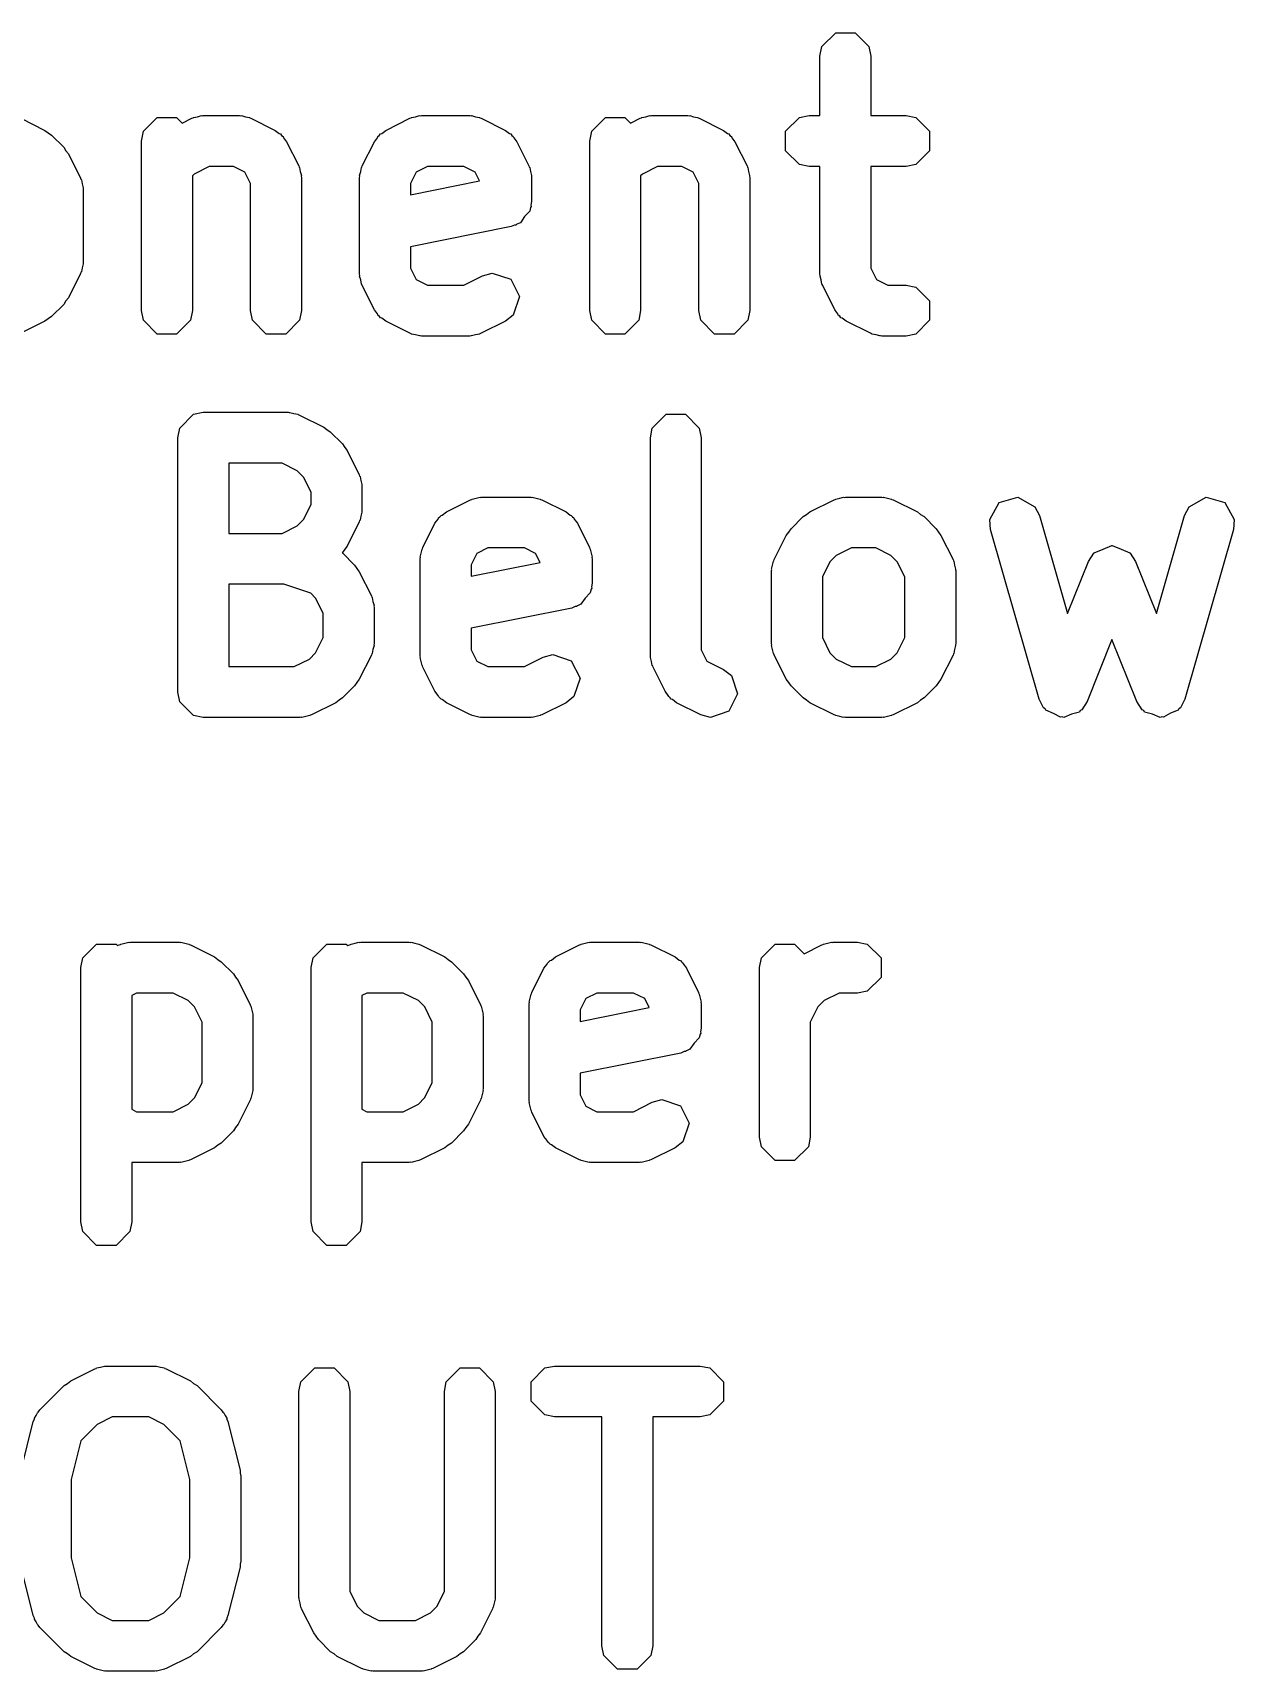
# Model space of a CAD drawing. Header units: inches. Extents: x -2.1 to 1.71, y 0.53 to 2.74.
# Drawn here: x 0.0658 to 0.103, y 1.0003 to 1.0511 of the extents above; entities that cross this region are included whole.
import ezdxf

# ---------------------------------------------------------------- set-up
doc = ezdxf.new("R2010")
doc.units = ezdxf.units.IN
doc.header["$MEASUREMENT"] = 0
doc.layers.add('BLACK', color=250, linetype='CONTINUOUS')

msp = doc.modelspace()

# ---------------------------------------------------------------- linework, layer by layer
at = {"layer": 'BLACK', "linetype": 'CONTINUOUS'}
for p, q in [((0.090154, 1.050337), (0.090214, 1.050638)), ((0.090214, 1.050638), (0.09064, 1.051064)), ((0.09064, 1.051064), (0.091242, 1.051064)), ((0.091242, 1.051064), (0.091669, 1.050638)), ((0.091669, 1.050638), (0.091729, 1.050337)), ((0.090154, 1.0485), (0.090154, 1.050337)), ((0.091729, 1.050337), (0.091729, 1.0485)), ((0.065421, 1.048416), (0.066171, 1.048042)), ((0.066171, 1.048042), (0.066271, 1.047964)), ((0.069216, 1.048014), (0.069642, 1.04844)), ((0.069642, 1.04844), (0.070245, 1.04844)), ((0.070245, 1.04844), (0.070418, 1.048267)), ((0.070418, 1.048267), (0.070716, 1.048416)), ((0.070716, 1.048416), (0.070754, 1.048427)), ((0.070754, 1.048427), (0.070767, 1.04844)), ((0.070767, 1.04844), (0.070891, 1.048464)), ((0.070891, 1.048464), (0.071013, 1.048498)), ((0.071013, 1.048498), (0.07103, 1.048492)), ((0.07103, 1.048492), (0.071069, 1.0485)), ((0.071069, 1.0485), (0.072193, 1.0485)), ((0.072193, 1.0485), (0.072232, 1.048492)), ((0.072232, 1.048492), (0.072249, 1.048498)), ((0.072249, 1.048498), (0.072371, 1.048464)), ((0.072371, 1.048464), (0.072495, 1.04844)), ((0.072495, 1.04844), (0.072508, 1.048427)), ((0.072508, 1.048427), (0.072546, 1.048416)), ((0.072546, 1.048416), (0.073295, 1.048042)), ((0.073295, 1.048042), (0.073419, 1.047945)), ((0.076592, 1.047945), (0.076716, 1.048041)), ((0.076716, 1.048041), (0.077466, 1.048416)), ((0.077466, 1.048416), (0.077504, 1.048427)), ((0.077504, 1.048427), (0.077516, 1.04844)), ((0.077516, 1.04844), (0.07764, 1.048464)), ((0.07764, 1.048464), (0.077762, 1.048498)), ((0.077762, 1.048498), (0.077779, 1.048492)), ((0.077779, 1.048492), (0.077818, 1.0485)), ((0.077818, 1.0485), (0.079318, 1.0485)), ((0.079318, 1.0485), (0.079356, 1.048492)), ((0.079356, 1.048492), (0.079373, 1.048498)), ((0.079373, 1.048498), (0.079495, 1.048464)), ((0.079495, 1.048464), (0.079619, 1.04844)), ((0.079619, 1.04844), (0.079632, 1.048427)), ((0.079632, 1.048427), (0.07967, 1.048416)), ((0.07967, 1.048416), (0.08042, 1.048042)), ((0.08042, 1.048042), (0.080543, 1.047945)), ((0.08309, 1.048014), (0.083516, 1.04844)), ((0.083516, 1.04844), (0.084118, 1.04844)), ((0.084118, 1.04844), (0.084291, 1.048267)), ((0.084291, 1.048267), (0.08459, 1.048416)), ((0.08459, 1.048416), (0.084628, 1.048427)), ((0.084628, 1.048427), (0.084641, 1.04844)), ((0.084641, 1.04844), (0.084764, 1.048464)), ((0.084764, 1.048464), (0.084886, 1.048498)), ((0.084886, 1.048498), (0.084903, 1.048492)), ((0.084903, 1.048492), (0.084942, 1.0485)), ((0.084942, 1.0485), (0.086067, 1.0485)), ((0.086067, 1.0485), (0.086105, 1.048492)), ((0.086105, 1.048492), (0.086123, 1.048498)), ((0.086123, 1.048498), (0.086244, 1.048464)), ((0.086244, 1.048464), (0.086368, 1.04844)), ((0.086368, 1.04844), (0.086381, 1.048427)), ((0.086381, 1.048427), (0.086419, 1.048416)), ((0.086419, 1.048416), (0.087169, 1.048042)), ((0.087169, 1.048042), (0.087293, 1.047945)), ((0.089089, 1.048014), (0.089515, 1.04844)), ((0.089515, 1.04844), (0.089816, 1.0485)), ((0.089816, 1.0485), (0.090154, 1.0485)), ((0.091729, 1.0485), (0.092816, 1.0485)), ((0.092816, 1.0485), (0.093117, 1.04844)), ((0.093117, 1.04844), (0.093543, 1.048014)), ((0.066271, 1.047964), (0.066376, 1.047894)), ((0.066376, 1.047894), (0.066751, 1.047519)), ((0.069156, 1.047712), (0.069216, 1.048014)), ((0.069156, 1.042463), (0.069156, 1.047712)), ((0.073419, 1.047945), (0.073459, 1.047932)), ((0.073459, 1.047932), (0.073494, 1.047888)), ((0.073494, 1.047888), (0.073538, 1.047853)), ((0.073538, 1.047853), (0.073551, 1.047813)), ((0.073551, 1.047813), (0.073648, 1.047689)), ((0.073648, 1.047689), (0.074023, 1.04694)), ((0.075989, 1.04694), (0.076364, 1.047689)), ((0.076364, 1.047689), (0.07646, 1.047813)), ((0.07646, 1.047813), (0.076473, 1.047853)), ((0.076473, 1.047853), (0.076517, 1.047888)), ((0.076517, 1.047888), (0.076552, 1.047932)), ((0.076552, 1.047932), (0.076592, 1.047945)), ((0.080543, 1.047945), (0.080583, 1.047932)), ((0.080583, 1.047932), (0.080618, 1.047888)), ((0.080618, 1.047888), (0.080662, 1.047853)), ((0.080662, 1.047853), (0.080676, 1.047813)), ((0.080676, 1.047813), (0.080772, 1.047689)), ((0.080772, 1.047689), (0.081147, 1.04694)), ((0.08303, 1.047712), (0.08309, 1.048014)), ((0.08303, 1.042463), (0.08303, 1.047712)), ((0.087293, 1.047945), (0.087333, 1.047932)), ((0.087333, 1.047932), (0.087367, 1.047888)), ((0.087367, 1.047888), (0.087411, 1.047853)), ((0.087411, 1.047853), (0.087425, 1.047813)), ((0.087425, 1.047813), (0.087521, 1.047689)), ((0.087521, 1.047689), (0.087896, 1.04694)), ((0.089089, 1.047411), (0.089089, 1.048014)), ((0.093543, 1.048014), (0.093543, 1.047411)), ((0.066751, 1.047519), (0.066821, 1.047414)), ((0.066821, 1.047414), (0.066898, 1.047314)), ((0.066898, 1.047314), (0.067273, 1.046565)), ((0.089515, 1.046985), (0.089089, 1.047411)), ((0.093543, 1.047411), (0.093117, 1.046985)), ((0.067273, 1.046565), (0.067284, 1.046527)), ((0.067284, 1.046527), (0.067297, 1.046514)), ((0.067297, 1.046514), (0.067321, 1.04639)), ((0.070785, 1.04669), (0.070731, 1.046636)), ((0.070731, 1.046636), (0.070731, 1.042463)), ((0.071254, 1.046925), (0.070785, 1.04669)), ((0.072008, 1.046925), (0.071254, 1.046925)), ((0.072356, 1.04675), (0.072008, 1.046925)), ((0.072531, 1.046401), (0.072356, 1.04675)), ((0.074023, 1.04694), (0.074033, 1.046902)), ((0.074033, 1.046902), (0.074046, 1.046889)), ((0.074046, 1.046889), (0.07407, 1.046765)), ((0.07407, 1.046765), (0.074104, 1.046643)), ((0.074104, 1.046643), (0.074098, 1.046626)), ((0.074098, 1.046626), (0.074106, 1.046587)), ((0.074106, 1.046587), (0.074106, 1.042463)), ((0.075905, 1.046587), (0.075913, 1.046626)), ((0.075905, 1.043588), (0.075905, 1.046587)), ((0.075907, 1.046643), (0.075941, 1.046765)), ((0.075913, 1.046626), (0.075907, 1.046643)), ((0.075941, 1.046765), (0.075965, 1.046889)), ((0.075965, 1.046889), (0.075978, 1.046902)), ((0.075978, 1.046902), (0.075989, 1.04694)), ((0.077655, 1.04675), (0.07748, 1.046401)), ((0.078004, 1.046925), (0.077655, 1.04675)), ((0.079132, 1.046925), (0.078004, 1.046925)), ((0.079481, 1.04675), (0.079132, 1.046925)), ((0.079618, 1.046476), (0.079481, 1.04675)), ((0.081147, 1.04694), (0.081157, 1.046902)), ((0.081157, 1.046902), (0.08117, 1.046889)), ((0.08117, 1.046889), (0.081194, 1.046765)), ((0.081194, 1.046765), (0.081228, 1.046643)), ((0.081228, 1.046643), (0.081222, 1.046626)), ((0.081222, 1.046626), (0.08123, 1.046587)), ((0.08123, 1.046587), (0.08123, 1.045837)), ((0.084658, 1.04669), (0.084604, 1.046636)), ((0.084604, 1.046636), (0.084604, 1.042463)), ((0.085128, 1.046925), (0.084658, 1.04669)), ((0.085881, 1.046925), (0.085128, 1.046925)), ((0.08623, 1.04675), (0.085881, 1.046925)), ((0.086404, 1.046401), (0.08623, 1.04675)), ((0.087896, 1.04694), (0.087906, 1.046902)), ((0.087906, 1.046902), (0.087919, 1.046889)), ((0.087919, 1.046889), (0.087944, 1.046765)), ((0.087944, 1.046765), (0.087977, 1.046643)), ((0.087977, 1.046643), (0.087971, 1.046626)), ((0.087971, 1.046626), (0.087979, 1.046587)), ((0.087979, 1.046587), (0.087979, 1.042463)), ((0.089816, 1.046925), (0.089515, 1.046985)), ((0.090154, 1.046925), (0.089816, 1.046925)), ((0.090154, 1.043588), (0.090154, 1.046925)), ((0.092816, 1.046925), (0.091729, 1.046925)), ((0.091729, 1.046925), (0.091729, 1.043774)), ((0.093117, 1.046985), (0.092816, 1.046925)), ((0.067321, 1.04639), (0.067355, 1.046268)), ((0.067355, 1.046268), (0.067349, 1.046251)), ((0.067349, 1.046251), (0.067357, 1.046212)), ((0.067357, 1.046212), (0.067357, 1.043963)), ((0.072531, 1.042463), (0.072531, 1.046401)), ((0.07748, 1.046048), (0.079618, 1.046476)), ((0.07748, 1.046401), (0.07748, 1.046048)), ((0.086404, 1.042463), (0.086404, 1.046401)), ((0.08117, 1.045536), (0.081008, 1.045374)), ((0.081193, 1.045652), (0.08117, 1.045536)), ((0.081215, 1.045685), (0.081193, 1.045652)), ((0.08123, 1.045837), (0.081207, 1.045723)), ((0.081207, 1.045723), (0.081215, 1.045685)), ((0.080597, 1.045065), (0.07748, 1.044442)), ((0.080704, 1.04511), (0.080597, 1.045065)), ((0.080744, 1.04511), (0.080704, 1.04511)), ((0.080772, 1.045138), (0.080744, 1.04511)), ((0.080881, 1.045183), (0.080772, 1.045138)), ((0.081008, 1.045374), (0.080881, 1.045183)), ((0.07748, 1.044442), (0.07748, 1.043774)), ((0.067273, 1.043611), (0.066899, 1.042861)), ((0.067284, 1.043649), (0.067273, 1.043611)), ((0.067297, 1.043661), (0.067284, 1.043649)), ((0.067321, 1.043785), (0.067297, 1.043661)), ((0.067355, 1.043907), (0.067321, 1.043785)), ((0.067357, 1.043963), (0.067349, 1.043924)), ((0.067349, 1.043924), (0.067355, 1.043907)), ((0.075913, 1.043549), (0.075905, 1.043588)), ((0.075907, 1.043532), (0.075913, 1.043549)), ((0.075941, 1.04341), (0.075907, 1.043532)), ((0.07748, 1.043774), (0.077655, 1.043425)), ((0.079132, 1.04325), (0.079715, 1.043542)), ((0.079715, 1.043542), (0.080012, 1.043623)), ((0.080012, 1.043623), (0.080583, 1.043433)), ((0.090161, 1.043549), (0.090154, 1.043588)), ((0.090156, 1.043532), (0.090161, 1.043549)), ((0.090189, 1.04341), (0.090156, 1.043532)), ((0.091729, 1.043774), (0.091903, 1.043425)), ((0.075965, 1.043286), (0.075941, 1.04341)), ((0.075978, 1.043274), (0.075965, 1.043286)), ((0.075989, 1.043236), (0.075978, 1.043274)), ((0.076364, 1.042486), (0.075989, 1.043236)), ((0.077655, 1.043425), (0.078004, 1.04325)), ((0.078004, 1.04325), (0.079132, 1.04325)), ((0.080583, 1.043433), (0.080853, 1.042894)), ((0.090214, 1.043286), (0.090189, 1.04341)), ((0.090226, 1.043274), (0.090214, 1.043286)), ((0.090237, 1.043236), (0.090226, 1.043274)), ((0.090612, 1.042486), (0.090237, 1.043236)), ((0.091903, 1.043425), (0.092252, 1.04325)), ((0.092252, 1.04325), (0.092816, 1.04325)), ((0.092816, 1.04325), (0.093117, 1.04319)), ((0.093117, 1.04319), (0.093543, 1.042764)), ((0.066751, 1.042656), (0.066376, 1.042281)), ((0.066821, 1.042761), (0.066751, 1.042656)), ((0.066899, 1.042861), (0.066821, 1.042761)), ((0.069216, 1.042162), (0.069156, 1.042463)), ((0.070731, 1.042463), (0.070671, 1.042162)), ((0.072591, 1.042162), (0.072531, 1.042463)), ((0.074106, 1.042463), (0.074046, 1.042162)), ((0.07646, 1.042362), (0.076364, 1.042486)), ((0.080853, 1.042894), (0.080662, 1.042322)), ((0.08309, 1.042162), (0.08303, 1.042463)), ((0.084604, 1.042463), (0.084544, 1.042162)), ((0.086464, 1.042162), (0.086404, 1.042463)), ((0.087979, 1.042463), (0.087919, 1.042162)), ((0.090708, 1.042362), (0.090612, 1.042486)), ((0.093543, 1.042764), (0.093543, 1.042162)), ((0.066171, 1.042134), (0.065421, 1.041759)), ((0.066271, 1.042211), (0.066171, 1.042134)), ((0.066376, 1.042281), (0.066271, 1.042211)), ((0.069642, 1.041735), (0.069216, 1.042162)), ((0.070671, 1.042162), (0.070245, 1.041735)), ((0.073017, 1.041735), (0.072591, 1.042162)), ((0.074046, 1.042162), (0.07362, 1.041735)), ((0.076473, 1.042322), (0.07646, 1.042362)), ((0.076517, 1.042287), (0.076473, 1.042322)), ((0.076552, 1.042243), (0.076517, 1.042287)), ((0.076592, 1.04223), (0.076552, 1.042243)), ((0.076716, 1.042134), (0.076592, 1.04223)), ((0.077466, 1.041759), (0.076716, 1.042134)), ((0.08042, 1.042134), (0.07967, 1.041759)), ((0.080662, 1.042322), (0.08042, 1.042134)), ((0.083516, 1.041735), (0.08309, 1.042162)), ((0.084544, 1.042162), (0.084118, 1.041735)), ((0.08689, 1.041735), (0.086464, 1.042162)), ((0.087919, 1.042162), (0.087493, 1.041735)), ((0.090721, 1.042322), (0.090708, 1.042362)), ((0.090766, 1.042287), (0.090721, 1.042322)), ((0.0908, 1.042243), (0.090766, 1.042287)), ((0.09084, 1.04223), (0.0908, 1.042243)), ((0.090964, 1.042134), (0.09084, 1.04223)), ((0.091714, 1.041759), (0.090964, 1.042134)), ((0.093543, 1.042162), (0.093117, 1.041735)), ((0.070245, 1.041735), (0.069642, 1.041735)), ((0.07362, 1.041735), (0.073017, 1.041735)), ((0.077504, 1.041748), (0.077466, 1.041759)), ((0.077516, 1.041735), (0.077504, 1.041748)), ((0.07764, 1.041711), (0.077516, 1.041735)), ((0.077762, 1.041677), (0.07764, 1.041711)), ((0.077779, 1.041683), (0.077762, 1.041677)), ((0.077818, 1.041675), (0.077779, 1.041683)), ((0.079318, 1.041675), (0.077818, 1.041675)), ((0.079356, 1.041683), (0.079318, 1.041675)), ((0.079373, 1.041677), (0.079356, 1.041683)), ((0.079495, 1.041711), (0.079373, 1.041677)), ((0.079619, 1.041735), (0.079495, 1.041711)), ((0.079632, 1.041748), (0.079619, 1.041735)), ((0.07967, 1.041759), (0.079632, 1.041748)), ((0.084118, 1.041735), (0.083516, 1.041735)), ((0.087493, 1.041735), (0.08689, 1.041735)), ((0.091752, 1.041748), (0.091714, 1.041759)), ((0.091765, 1.041735), (0.091752, 1.041748)), ((0.091888, 1.041711), (0.091765, 1.041735)), ((0.09201, 1.041677), (0.091888, 1.041711)), ((0.092027, 1.041683), (0.09201, 1.041677)), ((0.092066, 1.041675), (0.092027, 1.041683)), ((0.092816, 1.041675), (0.092066, 1.041675)), ((0.093117, 1.041735), (0.092816, 1.041675)), ((0.070341, 1.038827), (0.070767, 1.039253)), ((0.070767, 1.039253), (0.071069, 1.039313)), ((0.071069, 1.039313), (0.073693, 1.039313)), ((0.073693, 1.039313), (0.073732, 1.039306)), ((0.073732, 1.039306), (0.073749, 1.039311)), ((0.073749, 1.039311), (0.073871, 1.039278)), ((0.073871, 1.039278), (0.073995, 1.039253)), ((0.073995, 1.039253), (0.074007, 1.039241)), ((0.074007, 1.039241), (0.074045, 1.03923)), ((0.074045, 1.03923), (0.074795, 1.038855)), ((0.084964, 1.038827), (0.085391, 1.039253)), ((0.085391, 1.039253), (0.085993, 1.039253)), ((0.085993, 1.039253), (0.086419, 1.038827)), ((0.070281, 1.038526), (0.070341, 1.038827)), ((0.070281, 1.030652), (0.070281, 1.038526)), ((0.074795, 1.038855), (0.074895, 1.038778)), ((0.074895, 1.038778), (0.075, 1.038708)), ((0.075, 1.038708), (0.075375, 1.038333)), ((0.084904, 1.038526), (0.084964, 1.038827)), ((0.084904, 1.031777), (0.084904, 1.038526)), ((0.086419, 1.038827), (0.086479, 1.038526)), ((0.086479, 1.038526), (0.086479, 1.031963)), ((0.075375, 1.038333), (0.075445, 1.038228)), ((0.075445, 1.038228), (0.075522, 1.038128)), ((0.075522, 1.038128), (0.075897, 1.037378)), ((0.073507, 1.037738), (0.071856, 1.037738)), ((0.071856, 1.037738), (0.071856, 1.035564)), ((0.073977, 1.037504), (0.073507, 1.037738)), ((0.074171, 1.03731), (0.073977, 1.037504)), ((0.075897, 1.037378), (0.075908, 1.03734)), ((0.074406, 1.03684), (0.074171, 1.03731)), ((0.075908, 1.03734), (0.075921, 1.037327)), ((0.075921, 1.037327), (0.075945, 1.037204)), ((0.075945, 1.037204), (0.075979, 1.037082)), ((0.075979, 1.037082), (0.075973, 1.037065)), ((0.075973, 1.037065), (0.075981, 1.037026)), ((0.075981, 1.037026), (0.075981, 1.036276)), ((0.074171, 1.035993), (0.074406, 1.036462)), ((0.074406, 1.036462), (0.074406, 1.03684)), ((0.078591, 1.03623), (0.07934, 1.036605)), ((0.07934, 1.036605), (0.079378, 1.036616)), ((0.079378, 1.036616), (0.079391, 1.036629)), ((0.079391, 1.036629), (0.079515, 1.036653)), ((0.079515, 1.036653), (0.079637, 1.036687)), ((0.079637, 1.036687), (0.079654, 1.036681)), ((0.079654, 1.036681), (0.079693, 1.036689)), ((0.079693, 1.036689), (0.081192, 1.036689)), ((0.081192, 1.036689), (0.081231, 1.036681)), ((0.081231, 1.036681), (0.081248, 1.036687)), ((0.081248, 1.036687), (0.08137, 1.036653)), ((0.08137, 1.036653), (0.081494, 1.036629)), ((0.081494, 1.036629), (0.081506, 1.036616)), ((0.081506, 1.036616), (0.081544, 1.036605)), ((0.081544, 1.036605), (0.082294, 1.036231)), ((0.089839, 1.036231), (0.090589, 1.036605)), ((0.090589, 1.036605), (0.090627, 1.036616)), ((0.090627, 1.036616), (0.09064, 1.036629)), ((0.09064, 1.036629), (0.090764, 1.036653)), ((0.090764, 1.036653), (0.090885, 1.036687)), ((0.090885, 1.036687), (0.090902, 1.036681)), ((0.090902, 1.036681), (0.090941, 1.036689)), ((0.090941, 1.036689), (0.092066, 1.036689)), ((0.092066, 1.036689), (0.092105, 1.036681)), ((0.092105, 1.036681), (0.092122, 1.036687)), ((0.092122, 1.036687), (0.092244, 1.036653)), ((0.092244, 1.036653), (0.092367, 1.036629)), ((0.092367, 1.036629), (0.09238, 1.036616)), ((0.09238, 1.036616), (0.092418, 1.036605)), ((0.092418, 1.036605), (0.093168, 1.036231)), ((0.095408, 1.035991), (0.095701, 1.036518)), ((0.095701, 1.036518), (0.09628, 1.036683)), ((0.09628, 1.036683), (0.096807, 1.036391)), ((0.096807, 1.036391), (0.096948, 1.036117)), ((0.101433, 1.036117), (0.101573, 1.036391)), ((0.101573, 1.036391), (0.1021, 1.036683)), ((0.1021, 1.036683), (0.102679, 1.036518)), ((0.102679, 1.036518), (0.102972, 1.035991)), ((0.073977, 1.035798), (0.074171, 1.035993)), ((0.075897, 1.035924), (0.075522, 1.035174)), ((0.075908, 1.035962), (0.075897, 1.035924)), ((0.075921, 1.035975), (0.075908, 1.035962)), ((0.075945, 1.036099), (0.075921, 1.035975)), ((0.075979, 1.03622), (0.075945, 1.036099)), ((0.075981, 1.036276), (0.075973, 1.036238)), ((0.075973, 1.036238), (0.075979, 1.03622)), ((0.077863, 1.035129), (0.078238, 1.035878)), ((0.078238, 1.035878), (0.078334, 1.036002)), ((0.078334, 1.036002), (0.078348, 1.036042)), ((0.078348, 1.036042), (0.078392, 1.036077)), ((0.078392, 1.036077), (0.078427, 1.036121)), ((0.078427, 1.036121), (0.078467, 1.036134)), ((0.078467, 1.036134), (0.078591, 1.03623)), ((0.082294, 1.036231), (0.082418, 1.036134)), ((0.082418, 1.036134), (0.082458, 1.036121)), ((0.082458, 1.036121), (0.082493, 1.036077)), ((0.082493, 1.036077), (0.082537, 1.036042)), ((0.082537, 1.036042), (0.08255, 1.036002)), ((0.08255, 1.036002), (0.082647, 1.035878)), ((0.082647, 1.035878), (0.083021, 1.035129)), ((0.08926, 1.035708), (0.089634, 1.036083)), ((0.089634, 1.036083), (0.089739, 1.036153)), ((0.089739, 1.036153), (0.089839, 1.036231)), ((0.093168, 1.036231), (0.093268, 1.036153)), ((0.093268, 1.036153), (0.093373, 1.036083)), ((0.093373, 1.036083), (0.093748, 1.035708)), ((0.095433, 1.035685), (0.095408, 1.035991)), ((0.096948, 1.036117), (0.097815, 1.033083)), ((0.100566, 1.033083), (0.101433, 1.036117)), ((0.102972, 1.035991), (0.102947, 1.035685)), ((0.071856, 1.035564), (0.073507, 1.035564)), ((0.073507, 1.035564), (0.073977, 1.035798)), ((0.088737, 1.034754), (0.089112, 1.035503)), ((0.089112, 1.035503), (0.089189, 1.035603)), ((0.089189, 1.035603), (0.08926, 1.035708)), ((0.093748, 1.035708), (0.093818, 1.035603)), ((0.093818, 1.035603), (0.093895, 1.035503)), ((0.093895, 1.035503), (0.09427, 1.034754)), ((0.096933, 1.030436), (0.095433, 1.035685)), ((0.102947, 1.035685), (0.101447, 1.030436)), ((0.075375, 1.034969), (0.075368, 1.034963)), ((0.075368, 1.034963), (0.075375, 1.034958)), ((0.075445, 1.035074), (0.075375, 1.034969)), ((0.075375, 1.034958), (0.07575, 1.034583)), ((0.075522, 1.035174), (0.075445, 1.035074)), ((0.077782, 1.034832), (0.077816, 1.034954)), ((0.077816, 1.034954), (0.07784, 1.035078)), ((0.07784, 1.035078), (0.077853, 1.035091)), ((0.077853, 1.035091), (0.077863, 1.035129)), ((0.07953, 1.034939), (0.079355, 1.03459)), ((0.079878, 1.035114), (0.07953, 1.034939)), ((0.081006, 1.035114), (0.079878, 1.035114)), ((0.081355, 1.034939), (0.081006, 1.035114)), ((0.081493, 1.034665), (0.081355, 1.034939)), ((0.083021, 1.035129), (0.083032, 1.035091)), ((0.083032, 1.035091), (0.083045, 1.035078)), ((0.083045, 1.035078), (0.083069, 1.034954)), ((0.083069, 1.034954), (0.083103, 1.034832)), ((0.090658, 1.034879), (0.090463, 1.034685)), ((0.091127, 1.035114), (0.090658, 1.034879)), ((0.09188, 1.035114), (0.091127, 1.035114)), ((0.09235, 1.034879), (0.09188, 1.035114)), ((0.092544, 1.034685), (0.09235, 1.034879)), ((0.098459, 1.034694), (0.098627, 1.034951)), ((0.098627, 1.034951), (0.098636, 1.034955)), ((0.098636, 1.034955), (0.09864, 1.034965)), ((0.09864, 1.034965), (0.098912, 1.035074)), ((0.098912, 1.035074), (0.099181, 1.035189)), ((0.099181, 1.035189), (0.09919, 1.035185)), ((0.09919, 1.035185), (0.0992, 1.035189)), ((0.0992, 1.035189), (0.099469, 1.035073)), ((0.099469, 1.035073), (0.09974, 1.034965)), ((0.09974, 1.034965), (0.099744, 1.034955)), ((0.099744, 1.034955), (0.099754, 1.034951)), ((0.099754, 1.034951), (0.099921, 1.034694)), ((0.07575, 1.034583), (0.07582, 1.034478)), ((0.07582, 1.034478), (0.075897, 1.034379)), ((0.075897, 1.034379), (0.076272, 1.033629)), ((0.07778, 1.034776), (0.077788, 1.034815)), ((0.07778, 1.031777), (0.07778, 1.034776)), ((0.077788, 1.034815), (0.077782, 1.034832)), ((0.079355, 1.034237), (0.081493, 1.034665)), ((0.079355, 1.03459), (0.079355, 1.034237)), ((0.083103, 1.034832), (0.083097, 1.034815)), ((0.083097, 1.034815), (0.083105, 1.034776)), ((0.083105, 1.034776), (0.083105, 1.034026)), ((0.088654, 1.034401), (0.088662, 1.03444)), ((0.088654, 1.032152), (0.088654, 1.034401)), ((0.088656, 1.034457), (0.088689, 1.034579)), ((0.088662, 1.03444), (0.088656, 1.034457)), ((0.088689, 1.034579), (0.088714, 1.034703)), ((0.088714, 1.034703), (0.088727, 1.034716)), ((0.088727, 1.034716), (0.088737, 1.034754)), ((0.090463, 1.034685), (0.090229, 1.034216)), ((0.092778, 1.034215), (0.092544, 1.034685)), ((0.09427, 1.034754), (0.094281, 1.034716)), ((0.094281, 1.034716), (0.094293, 1.034703)), ((0.094293, 1.034703), (0.094318, 1.034579)), ((0.094318, 1.034579), (0.094351, 1.034457)), ((0.094351, 1.034457), (0.094346, 1.03444)), ((0.094346, 1.03444), (0.094353, 1.034401)), ((0.094353, 1.034401), (0.094353, 1.032152)), ((0.097815, 1.033083), (0.098459, 1.034694)), ((0.099921, 1.034694), (0.100566, 1.033083)), ((0.073565, 1.033989), (0.071856, 1.033989)), ((0.071856, 1.033989), (0.071856, 1.031439)), ((0.074393, 1.033713), (0.073565, 1.033989)), ((0.083068, 1.033841), (0.083045, 1.033725)), ((0.08309, 1.033874), (0.083068, 1.033841)), ((0.083105, 1.034026), (0.083082, 1.033912)), ((0.083082, 1.033912), (0.08309, 1.033874)), ((0.090229, 1.034216), (0.090229, 1.032338)), ((0.092778, 1.032338), (0.092778, 1.034215)), ((0.074546, 1.03356), (0.074393, 1.033713)), ((0.074781, 1.033091), (0.074546, 1.03356)), ((0.076272, 1.033629), (0.076283, 1.033591)), ((0.076283, 1.033591), (0.076296, 1.033578)), ((0.076296, 1.033578), (0.07632, 1.033454)), ((0.07632, 1.033454), (0.076354, 1.033332)), ((0.076354, 1.033332), (0.076348, 1.033315)), ((0.082647, 1.033327), (0.082619, 1.033299)), ((0.082755, 1.033372), (0.082647, 1.033327)), ((0.082883, 1.033563), (0.082755, 1.033372)), ((0.083045, 1.033725), (0.082883, 1.033563)), ((0.074781, 1.032338), (0.074781, 1.033091)), ((0.076348, 1.033315), (0.076355, 1.033276)), ((0.076355, 1.033276), (0.076355, 1.032152)), ((0.082472, 1.033254), (0.079355, 1.032631)), ((0.082579, 1.033299), (0.082472, 1.033254)), ((0.082619, 1.033299), (0.082579, 1.033299)), ((0.074546, 1.031868), (0.074781, 1.032338)), ((0.079355, 1.032631), (0.079355, 1.031963)), ((0.090229, 1.032338), (0.090463, 1.031868)), ((0.092544, 1.031868), (0.092778, 1.032338)), ((0.074352, 1.031674), (0.074546, 1.031868)), ((0.076272, 1.031799), (0.075897, 1.03105)), ((0.076283, 1.031838), (0.076272, 1.031799)), ((0.076296, 1.03185), (0.076283, 1.031838)), ((0.07632, 1.031974), (0.076296, 1.03185)), ((0.076354, 1.032096), (0.07632, 1.031974)), ((0.076355, 1.032152), (0.076348, 1.032113)), ((0.076348, 1.032113), (0.076354, 1.032096)), ((0.079355, 1.031963), (0.07953, 1.031614)), ((0.08159, 1.031731), (0.081886, 1.031812)), ((0.081886, 1.031812), (0.082458, 1.031622)), ((0.086479, 1.031963), (0.086654, 1.031614)), ((0.088662, 1.032113), (0.088654, 1.032152)), ((0.088656, 1.032096), (0.088662, 1.032113)), ((0.088689, 1.031974), (0.088656, 1.032096)), ((0.088714, 1.03185), (0.088689, 1.031974)), ((0.088727, 1.031838), (0.088714, 1.03185)), ((0.088737, 1.0318), (0.088727, 1.031838)), ((0.089112, 1.03105), (0.088737, 1.0318)), ((0.090463, 1.031868), (0.090658, 1.031674)), ((0.09235, 1.031674), (0.092544, 1.031868)), ((0.09427, 1.031799), (0.093895, 1.03105)), ((0.094281, 1.031838), (0.09427, 1.031799)), ((0.094293, 1.03185), (0.094281, 1.031838)), ((0.094318, 1.031974), (0.094293, 1.03185)), ((0.094351, 1.032096), (0.094318, 1.031974)), ((0.094353, 1.032152), (0.094346, 1.032113)), ((0.094346, 1.032113), (0.094351, 1.032096)), ((0.09919, 1.032281), (0.098421, 1.030359)), ((0.099959, 1.030359), (0.09919, 1.032281)), ((0.071856, 1.031439), (0.073882, 1.031439)), ((0.073882, 1.031439), (0.074352, 1.031674)), ((0.077788, 1.031738), (0.07778, 1.031777)), ((0.077782, 1.031721), (0.077788, 1.031738)), ((0.077816, 1.031599), (0.077782, 1.031721)), ((0.07784, 1.031475), (0.077816, 1.031599)), ((0.077853, 1.031463), (0.07784, 1.031475)), ((0.077863, 1.031425), (0.077853, 1.031463)), ((0.078238, 1.030675), (0.077863, 1.031425)), ((0.07953, 1.031614), (0.079878, 1.031439)), ((0.079878, 1.031439), (0.081006, 1.031439)), ((0.081006, 1.031439), (0.08159, 1.031731)), ((0.082458, 1.031622), (0.082728, 1.031083)), ((0.084912, 1.031738), (0.084904, 1.031777)), ((0.084906, 1.031721), (0.084912, 1.031738)), ((0.08494, 1.031599), (0.084906, 1.031721)), ((0.084964, 1.031475), (0.08494, 1.031599)), ((0.084977, 1.031463), (0.084964, 1.031475)), ((0.084988, 1.031425), (0.084977, 1.031463)), ((0.085362, 1.030675), (0.084988, 1.031425)), ((0.086654, 1.031614), (0.087169, 1.031356)), ((0.087169, 1.031356), (0.087412, 1.031168)), ((0.090658, 1.031674), (0.091127, 1.031439)), ((0.091127, 1.031439), (0.09188, 1.031439)), ((0.09188, 1.031439), (0.09235, 1.031674)), ((0.07575, 1.030845), (0.075375, 1.03047)), ((0.07582, 1.03095), (0.07575, 1.030845)), ((0.075897, 1.03105), (0.07582, 1.03095)), ((0.082728, 1.031083), (0.082537, 1.030511)), ((0.087412, 1.031168), (0.087602, 1.030596)), ((0.089189, 1.03095), (0.089112, 1.03105)), ((0.08926, 1.030845), (0.089189, 1.03095)), ((0.089634, 1.03047), (0.08926, 1.030845)), ((0.093748, 1.030845), (0.093373, 1.03047)), ((0.093818, 1.03095), (0.093748, 1.030845)), ((0.093895, 1.03105), (0.093818, 1.03095)), ((0.070341, 1.030351), (0.070281, 1.030652)), ((0.070767, 1.029924), (0.070341, 1.030351)), ((0.07517, 1.030322), (0.07442, 1.029948)), ((0.07527, 1.0304), (0.07517, 1.030322)), ((0.075375, 1.03047), (0.07527, 1.0304)), ((0.078334, 1.030551), (0.078238, 1.030675)), ((0.078348, 1.030511), (0.078334, 1.030551)), ((0.078392, 1.030476), (0.078348, 1.030511)), ((0.078427, 1.030432), (0.078392, 1.030476)), ((0.078467, 1.030419), (0.078427, 1.030432)), ((0.078591, 1.030322), (0.078467, 1.030419)), ((0.07934, 1.029948), (0.078591, 1.030322)), ((0.082294, 1.030322), (0.081544, 1.029948)), ((0.082537, 1.030511), (0.082294, 1.030322)), ((0.085459, 1.030551), (0.085362, 1.030675)), ((0.085472, 1.030511), (0.085459, 1.030551)), ((0.085516, 1.030476), (0.085472, 1.030511)), ((0.085551, 1.030432), (0.085516, 1.030476)), ((0.085591, 1.030419), (0.085551, 1.030432)), ((0.085715, 1.030322), (0.085591, 1.030419)), ((0.086465, 1.029948), (0.085715, 1.030322)), ((0.087602, 1.030596), (0.087333, 1.030057)), ((0.089739, 1.0304), (0.089634, 1.03047)), ((0.089839, 1.030322), (0.089739, 1.0304)), ((0.090589, 1.029948), (0.089839, 1.030322)), ((0.093168, 1.030322), (0.092418, 1.029948)), ((0.093268, 1.0304), (0.093168, 1.030322)), ((0.093373, 1.03047), (0.093268, 1.0304)), ((0.097074, 1.030162), (0.096933, 1.030436)), ((0.098421, 1.030359), (0.098254, 1.030102)), ((0.100126, 1.030102), (0.099959, 1.030359)), ((0.101447, 1.030436), (0.101307, 1.030162)), ((0.071069, 1.029864), (0.070767, 1.029924)), ((0.074068, 1.029864), (0.071069, 1.029864)), ((0.074107, 1.029872), (0.074068, 1.029864)), ((0.074124, 1.029866), (0.074107, 1.029872)), ((0.074246, 1.0299), (0.074124, 1.029866)), ((0.07437, 1.029924), (0.074246, 1.0299)), ((0.074382, 1.029937), (0.07437, 1.029924)), ((0.07442, 1.029948), (0.074382, 1.029937)), ((0.079378, 1.029937), (0.07934, 1.029948)), ((0.079391, 1.029924), (0.079378, 1.029937)), ((0.079515, 1.0299), (0.079391, 1.029924)), ((0.079637, 1.029866), (0.079515, 1.0299)), ((0.079654, 1.029872), (0.079637, 1.029866)), ((0.079693, 1.029864), (0.079654, 1.029872)), ((0.081192, 1.029864), (0.079693, 1.029864)), ((0.081231, 1.029872), (0.081192, 1.029864)), ((0.081248, 1.029866), (0.081231, 1.029872)), ((0.08137, 1.0299), (0.081248, 1.029866)), ((0.081494, 1.029924), (0.08137, 1.0299)), ((0.081506, 1.029937), (0.081494, 1.029924)), ((0.081544, 1.029948), (0.081506, 1.029937)), ((0.086761, 1.029866), (0.086465, 1.029948)), ((0.087333, 1.030057), (0.086761, 1.029866)), ((0.090627, 1.029937), (0.090589, 1.029948)), ((0.09064, 1.029924), (0.090627, 1.029937)), ((0.090764, 1.0299), (0.09064, 1.029924)), ((0.090885, 1.029866), (0.090764, 1.0299)), ((0.090903, 1.029872), (0.090885, 1.029866)), ((0.090941, 1.029864), (0.090903, 1.029872)), ((0.092066, 1.029864), (0.090941, 1.029864)), ((0.092105, 1.029872), (0.092066, 1.029864)), ((0.092122, 1.029866), (0.092105, 1.029872)), ((0.092244, 1.0299), (0.092122, 1.029866)), ((0.092367, 1.029924), (0.092244, 1.0299)), ((0.09238, 1.029937), (0.092367, 1.029924)), ((0.092418, 1.029948), (0.09238, 1.029937)), ((0.09712, 1.030137), (0.097074, 1.030162)), ((0.09714, 1.030088), (0.09712, 1.030137)), ((0.097378, 1.029993), (0.09714, 1.030088)), ((0.0976, 1.02987), (0.097378, 1.029993)), ((0.097651, 1.029884), (0.0976, 1.02987)), ((0.0977, 1.029864), (0.097651, 1.029884)), ((0.097935, 1.029965), (0.0977, 1.029864)), ((0.09818, 1.030035), (0.097935, 1.029965)), ((0.098205, 1.030081), (0.09818, 1.030035)), ((0.098254, 1.030102), (0.098205, 1.030081)), ((0.100175, 1.030081), (0.100126, 1.030102)), ((0.1002, 1.030035), (0.100175, 1.030081)), ((0.100446, 1.029965), (0.1002, 1.030035)), ((0.10068, 1.029864), (0.100446, 1.029965)), ((0.100729, 1.029884), (0.10068, 1.029864)), ((0.10078, 1.02987), (0.100729, 1.029884)), ((0.101003, 1.029994), (0.10078, 1.02987)), ((0.10124, 1.030088), (0.101003, 1.029994)), ((0.101261, 1.030137), (0.10124, 1.030088)), ((0.101307, 1.030162), (0.101261, 1.030137)), ((0.067341, 1.022423), (0.067768, 1.022849)), ((0.067768, 1.022849), (0.06837, 1.022849)), ((0.06837, 1.022849), (0.068418, 1.022802)), ((0.068418, 1.022802), (0.068467, 1.022826)), ((0.068467, 1.022826), (0.068505, 1.022836)), ((0.068505, 1.022836), (0.068518, 1.022849)), ((0.068518, 1.022849), (0.068641, 1.022874)), ((0.068641, 1.022874), (0.068763, 1.022907)), ((0.068763, 1.022907), (0.06878, 1.022901)), ((0.06878, 1.022901), (0.068819, 1.022909)), ((0.068819, 1.022909), (0.070319, 1.022909)), ((0.070319, 1.022909), (0.070357, 1.022901)), ((0.070357, 1.022901), (0.070374, 1.022907)), ((0.070374, 1.022907), (0.070496, 1.022874)), ((0.070496, 1.022874), (0.07062, 1.022849)), ((0.07062, 1.022849), (0.070633, 1.022836)), ((0.070633, 1.022836), (0.070671, 1.022826)), ((0.070671, 1.022826), (0.071421, 1.022451)), ((0.074466, 1.022423), (0.074892, 1.022849)), ((0.074892, 1.022849), (0.075494, 1.022849)), ((0.075494, 1.022849), (0.075542, 1.022802)), ((0.075542, 1.022802), (0.075591, 1.022826)), ((0.075591, 1.022826), (0.075629, 1.022836)), ((0.075629, 1.022836), (0.075642, 1.022849)), ((0.075642, 1.022849), (0.075766, 1.022874)), ((0.075766, 1.022874), (0.075887, 1.022907)), ((0.075887, 1.022907), (0.075904, 1.022901)), ((0.075904, 1.022901), (0.075943, 1.022909)), ((0.075943, 1.022909), (0.077443, 1.022909)), ((0.077443, 1.022909), (0.077481, 1.022901)), ((0.077481, 1.022901), (0.077499, 1.022907)), ((0.077499, 1.022907), (0.07762, 1.022874)), ((0.07762, 1.022874), (0.077744, 1.022849)), ((0.077744, 1.022849), (0.077757, 1.022836)), ((0.077757, 1.022836), (0.077795, 1.022826)), ((0.077795, 1.022826), (0.078545, 1.022451)), ((0.081965, 1.022451), (0.082715, 1.022826)), ((0.082715, 1.022826), (0.082753, 1.022836)), ((0.082753, 1.022836), (0.082766, 1.022849)), ((0.082766, 1.022849), (0.08289, 1.022874)), ((0.08289, 1.022874), (0.083011, 1.022907)), ((0.083011, 1.022907), (0.083028, 1.022901)), ((0.083028, 1.022901), (0.083067, 1.022909)), ((0.083067, 1.022909), (0.084567, 1.022909)), ((0.084567, 1.022909), (0.084606, 1.022901)), ((0.084606, 1.022901), (0.084623, 1.022907)), ((0.084623, 1.022907), (0.084744, 1.022874)), ((0.084744, 1.022874), (0.084868, 1.022849)), ((0.084868, 1.022849), (0.084881, 1.022836)), ((0.084881, 1.022836), (0.084919, 1.022826)), ((0.084919, 1.022826), (0.085669, 1.022451)), ((0.088339, 1.022423), (0.088765, 1.022849)), ((0.088765, 1.022849), (0.089368, 1.022849)), ((0.089368, 1.022849), (0.089665, 1.022552)), ((0.089665, 1.022552), (0.090214, 1.022826)), ((0.090214, 1.022826), (0.090252, 1.022836)), ((0.090252, 1.022836), (0.090265, 1.022849)), ((0.090265, 1.022849), (0.090389, 1.022874)), ((0.090389, 1.022874), (0.09051, 1.022907)), ((0.09051, 1.022907), (0.090527, 1.022901)), ((0.090527, 1.022901), (0.090566, 1.022909)), ((0.090566, 1.022909), (0.091316, 1.022909)), ((0.091316, 1.022909), (0.091617, 1.022849)), ((0.091617, 1.022849), (0.092044, 1.022423)), ((0.067282, 1.022122), (0.067341, 1.022423)), ((0.071421, 1.022451), (0.07152, 1.022374)), ((0.07152, 1.022374), (0.071625, 1.022303)), ((0.071625, 1.022303), (0.072, 1.021929)), ((0.074406, 1.022122), (0.074466, 1.022423)), ((0.078545, 1.022451), (0.078644, 1.022374)), ((0.078644, 1.022374), (0.078749, 1.022303)), ((0.078749, 1.022303), (0.079124, 1.021929)), ((0.081613, 1.022099), (0.081709, 1.022223)), ((0.081709, 1.022223), (0.081722, 1.022263)), ((0.081722, 1.022263), (0.081767, 1.022297)), ((0.081767, 1.022297), (0.081801, 1.022342)), ((0.081801, 1.022342), (0.081841, 1.022355)), ((0.081841, 1.022355), (0.081965, 1.022451)), ((0.085669, 1.022451), (0.085793, 1.022355)), ((0.085793, 1.022355), (0.085833, 1.022342)), ((0.085833, 1.022342), (0.085867, 1.022297)), ((0.085867, 1.022297), (0.085912, 1.022263)), ((0.085912, 1.022263), (0.085925, 1.022223)), ((0.085925, 1.022223), (0.086021, 1.022099)), ((0.088279, 1.022122), (0.088339, 1.022423)), ((0.092044, 1.022423), (0.092044, 1.02182)), ((0.067282, 1.014248), (0.067282, 1.022122)), ((0.072, 1.021929), (0.07207, 1.021824)), ((0.07207, 1.021824), (0.072148, 1.021724)), ((0.072148, 1.021724), (0.072523, 1.020974)), ((0.074406, 1.014248), (0.074406, 1.022122)), ((0.079124, 1.021929), (0.079194, 1.021824)), ((0.079194, 1.021824), (0.079272, 1.021724)), ((0.079272, 1.021724), (0.079647, 1.020974)), ((0.081238, 1.021349), (0.081613, 1.022099)), ((0.086021, 1.022099), (0.086396, 1.021349)), ((0.088279, 1.016872), (0.088279, 1.022122)), ((0.092044, 1.02182), (0.091617, 1.021394)), ((0.069005, 1.021334), (0.068856, 1.02126)), ((0.068856, 1.02126), (0.068856, 1.017734)), ((0.070133, 1.021334), (0.069005, 1.021334)), ((0.070602, 1.0211), (0.070133, 1.021334)), ((0.076129, 1.021334), (0.07598, 1.02126)), ((0.07598, 1.02126), (0.07598, 1.017734)), ((0.077257, 1.021334), (0.076129, 1.021334)), ((0.077726, 1.0211), (0.077257, 1.021334)), ((0.081157, 1.021053), (0.08119, 1.021174)), ((0.08119, 1.021174), (0.081215, 1.021298)), ((0.081215, 1.021298), (0.081228, 1.021311)), ((0.081228, 1.021311), (0.081238, 1.021349)), ((0.082904, 1.02116), (0.08273, 1.020811)), ((0.083253, 1.021334), (0.082904, 1.02116)), ((0.084381, 1.021334), (0.083253, 1.021334)), ((0.08473, 1.02116), (0.084381, 1.021334)), ((0.084867, 1.020885), (0.08473, 1.02116)), ((0.086396, 1.021349), (0.086406, 1.021311)), ((0.086406, 1.021311), (0.086419, 1.021298)), ((0.086419, 1.021298), (0.086444, 1.021174)), ((0.086444, 1.021174), (0.086477, 1.021053)), ((0.090752, 1.021334), (0.090283, 1.0211)), ((0.091316, 1.021334), (0.090752, 1.021334)), ((0.091617, 1.021394), (0.091316, 1.021334)), ((0.070796, 1.020905), (0.070602, 1.0211)), ((0.071031, 1.020436), (0.070796, 1.020905)), ((0.072523, 1.020974), (0.072533, 1.020936)), ((0.072533, 1.020936), (0.072546, 1.020923)), ((0.072546, 1.020923), (0.072571, 1.020799)), ((0.072571, 1.020799), (0.072604, 1.020678)), ((0.072604, 1.020678), (0.072598, 1.020661)), ((0.072598, 1.020661), (0.072606, 1.020622)), ((0.077921, 1.020905), (0.077726, 1.0211)), ((0.078155, 1.020436), (0.077921, 1.020905)), ((0.079647, 1.020974), (0.079657, 1.020936)), ((0.079657, 1.020936), (0.07967, 1.020923)), ((0.07967, 1.020923), (0.079695, 1.020799)), ((0.079695, 1.020799), (0.079728, 1.020678)), ((0.079728, 1.020678), (0.079722, 1.020661)), ((0.079722, 1.020661), (0.07973, 1.020622)), ((0.081155, 1.020997), (0.081162, 1.021036)), ((0.081155, 1.017997), (0.081155, 1.020997)), ((0.081162, 1.021036), (0.081157, 1.021053)), ((0.08273, 1.020457), (0.084867, 1.020885)), ((0.08273, 1.020811), (0.08273, 1.020457)), ((0.086477, 1.021053), (0.086471, 1.021036)), ((0.086471, 1.021036), (0.086479, 1.020997)), ((0.086479, 1.020997), (0.086479, 1.020247)), ((0.090088, 1.020905), (0.089854, 1.020436)), ((0.090283, 1.0211), (0.090088, 1.020905)), ((0.071031, 1.018558), (0.071031, 1.020436)), ((0.072606, 1.020622), (0.072606, 1.018372)), ((0.078155, 1.018558), (0.078155, 1.020436)), ((0.07973, 1.020622), (0.07973, 1.018372)), ((0.086479, 1.020247), (0.086456, 1.020133)), ((0.086456, 1.020133), (0.086464, 1.020094)), ((0.089854, 1.020436), (0.089854, 1.016872)), ((0.086257, 1.019783), (0.08613, 1.019593)), ((0.086419, 1.019946), (0.086257, 1.019783)), ((0.086442, 1.020061), (0.086419, 1.019946)), ((0.086464, 1.020094), (0.086442, 1.020061)), ((0.085846, 1.019475), (0.08273, 1.018851)), ((0.085954, 1.019519), (0.085846, 1.019475)), ((0.085993, 1.019519), (0.085954, 1.019519)), ((0.086021, 1.019547), (0.085993, 1.019519)), ((0.08613, 1.019593), (0.086021, 1.019547)), ((0.08273, 1.018851), (0.08273, 1.018183)), ((0.070796, 1.018089), (0.071031, 1.018558)), ((0.072571, 1.018195), (0.072546, 1.018071)), ((0.072604, 1.018316), (0.072571, 1.018195)), ((0.072606, 1.018372), (0.072598, 1.018333)), ((0.072598, 1.018333), (0.072604, 1.018316)), ((0.07792, 1.018089), (0.078155, 1.018558)), ((0.079695, 1.018195), (0.07967, 1.018071)), ((0.079728, 1.018316), (0.079695, 1.018195)), ((0.07973, 1.018372), (0.079722, 1.018333)), ((0.079722, 1.018333), (0.079728, 1.018316)), ((0.08273, 1.018183), (0.082904, 1.017834)), ((0.068856, 1.017734), (0.069005, 1.01766)), ((0.069005, 1.01766), (0.070133, 1.01766)), ((0.070133, 1.01766), (0.070602, 1.017894)), ((0.070602, 1.017894), (0.070796, 1.018089)), ((0.072523, 1.01802), (0.072148, 1.01727)), ((0.072533, 1.018058), (0.072523, 1.01802)), ((0.072546, 1.018071), (0.072533, 1.018058)), ((0.07598, 1.017734), (0.076129, 1.01766)), ((0.076129, 1.01766), (0.077257, 1.01766)), ((0.077257, 1.01766), (0.077726, 1.017894)), ((0.077726, 1.017894), (0.07792, 1.018089)), ((0.079647, 1.01802), (0.079272, 1.01727)), ((0.079657, 1.018058), (0.079647, 1.01802)), ((0.07967, 1.018071), (0.079657, 1.018058)), ((0.081162, 1.017959), (0.081155, 1.017997)), ((0.081157, 1.017941), (0.081162, 1.017959)), ((0.08119, 1.01782), (0.081157, 1.017941)), ((0.081215, 1.017696), (0.08119, 1.01782)), ((0.081227, 1.017683), (0.081215, 1.017696)), ((0.081238, 1.017645), (0.081227, 1.017683)), ((0.081613, 1.016895), (0.081238, 1.017645)), ((0.082904, 1.017834), (0.083253, 1.01766)), ((0.083253, 1.01766), (0.084381, 1.01766)), ((0.084381, 1.01766), (0.084965, 1.017952)), ((0.084965, 1.017952), (0.085261, 1.018033)), ((0.085261, 1.018033), (0.085833, 1.017842)), ((0.085833, 1.017842), (0.086102, 1.017303)), ((0.07207, 1.01717), (0.072, 1.017065)), ((0.072148, 1.01727), (0.07207, 1.01717)), ((0.079194, 1.01717), (0.079124, 1.017065)), ((0.079272, 1.01727), (0.079194, 1.01717)), ((0.086102, 1.017303), (0.085912, 1.016731)), ((0.071521, 1.01662), (0.071421, 1.016543)), ((0.071625, 1.01669), (0.071521, 1.01662)), ((0.072, 1.017065), (0.071625, 1.01669)), ((0.078645, 1.01662), (0.078545, 1.016543)), ((0.078749, 1.01669), (0.078645, 1.01662)), ((0.079124, 1.017065), (0.078749, 1.01669)), ((0.081709, 1.016771), (0.081613, 1.016895)), ((0.081722, 1.016731), (0.081709, 1.016771)), ((0.081767, 1.016697), (0.081722, 1.016731)), ((0.081801, 1.016652), (0.081767, 1.016697)), ((0.081841, 1.016639), (0.081801, 1.016652)), ((0.081965, 1.016543), (0.081841, 1.016639)), ((0.085912, 1.016731), (0.085669, 1.016543)), ((0.088339, 1.016571), (0.088279, 1.016872)), ((0.089854, 1.016872), (0.089794, 1.016571)), ((0.070319, 1.016085), (0.068856, 1.016085)), ((0.068856, 1.016085), (0.068856, 1.014248)), ((0.070357, 1.016093), (0.070319, 1.016085)), ((0.070374, 1.016087), (0.070357, 1.016093)), ((0.070496, 1.01612), (0.070374, 1.016087)), ((0.07062, 1.016145), (0.070496, 1.01612)), ((0.070633, 1.016158), (0.07062, 1.016145)), ((0.070671, 1.016168), (0.070633, 1.016158)), ((0.071421, 1.016543), (0.070671, 1.016168)), ((0.077443, 1.016085), (0.07598, 1.016085)), ((0.07598, 1.016085), (0.07598, 1.014248)), ((0.077481, 1.016093), (0.077443, 1.016085)), ((0.077499, 1.016087), (0.077481, 1.016093)), ((0.07762, 1.01612), (0.077499, 1.016087)), ((0.077744, 1.016145), (0.07762, 1.01612)), ((0.077757, 1.016158), (0.077744, 1.016145)), ((0.077795, 1.016168), (0.077757, 1.016158)), ((0.078545, 1.016543), (0.077795, 1.016168)), ((0.082715, 1.016168), (0.081965, 1.016543)), ((0.082753, 1.016158), (0.082715, 1.016168)), ((0.082766, 1.016145), (0.082753, 1.016158)), ((0.08289, 1.01612), (0.082766, 1.016145)), ((0.083011, 1.016087), (0.08289, 1.01612)), ((0.083028, 1.016093), (0.083011, 1.016087)), ((0.083067, 1.016085), (0.083028, 1.016093)), ((0.084567, 1.016085), (0.083067, 1.016085)), ((0.084605, 1.016093), (0.084567, 1.016085)), ((0.084623, 1.016087), (0.084605, 1.016093)), ((0.084744, 1.01612), (0.084623, 1.016087)), ((0.084868, 1.016145), (0.084744, 1.01612)), ((0.084881, 1.016158), (0.084868, 1.016145)), ((0.084919, 1.016168), (0.084881, 1.016158)), ((0.085669, 1.016543), (0.084919, 1.016168)), ((0.088765, 1.016145), (0.088339, 1.016571)), ((0.089368, 1.016145), (0.088765, 1.016145)), ((0.089794, 1.016571), (0.089368, 1.016145)), ((0.067341, 1.013946), (0.067282, 1.014248)), ((0.068856, 1.014248), (0.068796, 1.013946)), ((0.074466, 1.013946), (0.074406, 1.014248)), ((0.07598, 1.014248), (0.075921, 1.013946)), ((0.067768, 1.01352), (0.067341, 1.013946)), ((0.068796, 1.013946), (0.06837, 1.01352)), ((0.074892, 1.01352), (0.074466, 1.013946)), ((0.075921, 1.013946), (0.075494, 1.01352)), ((0.06837, 1.01352), (0.067768, 1.01352)), ((0.075494, 1.01352), (0.074892, 1.01352)), ((0.066967, 1.009328), (0.067717, 1.009703)), ((0.067717, 1.009703), (0.067755, 1.009713)), ((0.067755, 1.009713), (0.067768, 1.009726)), ((0.067768, 1.009726), (0.067892, 1.00975)), ((0.067892, 1.00975), (0.068013, 1.009784)), ((0.068013, 1.009784), (0.06803, 1.009778)), ((0.06803, 1.009778), (0.068069, 1.009786)), ((0.068069, 1.009786), (0.069569, 1.009786)), ((0.069569, 1.009786), (0.069607, 1.009778)), ((0.069607, 1.009778), (0.069625, 1.009784)), ((0.069625, 1.009784), (0.069746, 1.00975)), ((0.069746, 1.00975), (0.06987, 1.009726)), ((0.06987, 1.009726), (0.069883, 1.009713)), ((0.069883, 1.009713), (0.069921, 1.009703)), ((0.069921, 1.009703), (0.070671, 1.009328)), ((0.074091, 1.0093), (0.074517, 1.009726)), ((0.074517, 1.009726), (0.075119, 1.009726)), ((0.075119, 1.009726), (0.075546, 1.0093)), ((0.07859, 1.0093), (0.079016, 1.009726)), ((0.079016, 1.009726), (0.079619, 1.009726)), ((0.079619, 1.009726), (0.080045, 1.0093)), ((0.081215, 1.0093), (0.081641, 1.009726)), ((0.081641, 1.009726), (0.081942, 1.009786)), ((0.081942, 1.009786), (0.086442, 1.009786)), ((0.086442, 1.009786), (0.086743, 1.009726)), ((0.086743, 1.009726), (0.087169, 1.0093)), ((0.066012, 1.00843), (0.066762, 1.00918)), ((0.066762, 1.00918), (0.066867, 1.00925)), ((0.066867, 1.00925), (0.066967, 1.009328)), ((0.070671, 1.009328), (0.07077, 1.00925)), ((0.07077, 1.00925), (0.070876, 1.00918)), ((0.070876, 1.00918), (0.071625, 1.00843)), ((0.074031, 1.008998), (0.074091, 1.0093)), ((0.074031, 1.002624), (0.074031, 1.008998)), ((0.075546, 1.0093), (0.075606, 1.008998)), ((0.075606, 1.008998), (0.075606, 1.00281)), ((0.07853, 1.008998), (0.07859, 1.0093)), ((0.07853, 1.00281), (0.07853, 1.008998)), ((0.080045, 1.0093), (0.080105, 1.008998)), ((0.080105, 1.008998), (0.080105, 1.002624)), ((0.081215, 1.008697), (0.081215, 1.0093)), ((0.087169, 1.0093), (0.087169, 1.008697)), ((0.081641, 1.008271), (0.081215, 1.008697)), ((0.087169, 1.008697), (0.086743, 1.008271)), ((0.06543, 1.006565), (0.065805, 1.008064)), ((0.065805, 1.008064), (0.065842, 1.008141)), ((0.065842, 1.008175), (0.065895, 1.008255)), ((0.065842, 1.008141), (0.065842, 1.008175)), ((0.065895, 1.008255), (0.065936, 1.008342)), ((0.065936, 1.008342), (0.065965, 1.008359)), ((0.065965, 1.008359), (0.066012, 1.00843)), ((0.067785, 1.007976), (0.06728, 1.007471)), ((0.068255, 1.008211), (0.067785, 1.007976)), ((0.069383, 1.008211), (0.068255, 1.008211)), ((0.069852, 1.007976), (0.069383, 1.008211)), ((0.070358, 1.007471), (0.069852, 1.007976)), ((0.071625, 1.00843), (0.071673, 1.008359)), ((0.071673, 1.008359), (0.071701, 1.008342)), ((0.071701, 1.008342), (0.071743, 1.008255)), ((0.071743, 1.008255), (0.071796, 1.008175)), ((0.071796, 1.008175), (0.071796, 1.008142)), ((0.071796, 1.008142), (0.071832, 1.008064)), ((0.071832, 1.008064), (0.072207, 1.006565)), ((0.081942, 1.008211), (0.081641, 1.008271)), ((0.083405, 1.008211), (0.081942, 1.008211)), ((0.083405, 1.001124), (0.083405, 1.008211)), ((0.086442, 1.008211), (0.084979, 1.008211)), ((0.084979, 1.008211), (0.084979, 1.001124)), ((0.086743, 1.008271), (0.086442, 1.008211)), ((0.06728, 1.007471), (0.066982, 1.006277)), ((0.070656, 1.006277), (0.070358, 1.007471)), ((0.072207, 1.006565), (0.072212, 1.006468)), ((0.072212, 1.006468), (0.072231, 1.006374)), ((0.066982, 1.006277), (0.066982, 1.003846)), ((0.070656, 1.003846), (0.070656, 1.006277)), ((0.072231, 1.006374), (0.072231, 1.003749)), ((0.065805, 1.002058), (0.06543, 1.003558)), ((0.066982, 1.003846), (0.06728, 1.002652)), ((0.070358, 1.002652), (0.070656, 1.003846)), ((0.072207, 1.003558), (0.071832, 1.002058)), ((0.072212, 1.003654), (0.072207, 1.003558)), ((0.072231, 1.003749), (0.072212, 1.003654)), ((0.06728, 1.002652), (0.067785, 1.002146)), ((0.069852, 1.002146), (0.070358, 1.002652)), ((0.074038, 1.002585), (0.074031, 1.002624)), ((0.074033, 1.002568), (0.074038, 1.002585)), ((0.074066, 1.002447), (0.074033, 1.002568)), ((0.074091, 1.002323), (0.074066, 1.002447)), ((0.075606, 1.00281), (0.07584, 1.002341)), ((0.078295, 1.002341), (0.07853, 1.00281)), ((0.08007, 1.002447), (0.080045, 1.002323)), ((0.080103, 1.002568), (0.08007, 1.002447)), ((0.080105, 1.002624), (0.080097, 1.002585)), ((0.080097, 1.002585), (0.080103, 1.002568)), ((0.065842, 1.001981), (0.065805, 1.002058)), ((0.065842, 1.001948), (0.065842, 1.001981)), ((0.065895, 1.001868), (0.065842, 1.001948)), ((0.067785, 1.002146), (0.068255, 1.001912)), ((0.068255, 1.001912), (0.069383, 1.001912)), ((0.069383, 1.001912), (0.069852, 1.002146)), ((0.071796, 1.001948), (0.071743, 1.001868)), ((0.071832, 1.002058), (0.071796, 1.001981)), ((0.071796, 1.001981), (0.071796, 1.001948)), ((0.074103, 1.00231), (0.074091, 1.002323)), ((0.074114, 1.002272), (0.074103, 1.00231)), ((0.074489, 1.001522), (0.074114, 1.002272)), ((0.07584, 1.002341), (0.076034, 1.002146)), ((0.076034, 1.002146), (0.076504, 1.001912)), ((0.076504, 1.001912), (0.077632, 1.001912)), ((0.077632, 1.001912), (0.078101, 1.002146)), ((0.078101, 1.002146), (0.078295, 1.002341)), ((0.080022, 1.002272), (0.079647, 1.001522)), ((0.080032, 1.00231), (0.080022, 1.002272)), ((0.080045, 1.002323), (0.080032, 1.00231)), ((0.065936, 1.00178), (0.065895, 1.001868)), ((0.065965, 1.001763), (0.065936, 1.00178)), ((0.066012, 1.001692), (0.065965, 1.001763)), ((0.066762, 1.000942), (0.066012, 1.001692)), ((0.071625, 1.001692), (0.070876, 1.000942)), ((0.071673, 1.001763), (0.071625, 1.001692)), ((0.071701, 1.00178), (0.071673, 1.001763)), ((0.071743, 1.001868), (0.071701, 1.00178)), ((0.074566, 1.001422), (0.074489, 1.001522)), ((0.074636, 1.001317), (0.074566, 1.001422)), ((0.079569, 1.001422), (0.079499, 1.001317)), ((0.079647, 1.001522), (0.079569, 1.001422)), ((0.066867, 1.000872), (0.066762, 1.000942)), ((0.066967, 1.000795), (0.066867, 1.000872)), ((0.070771, 1.000872), (0.070671, 1.000795)), ((0.070876, 1.000942), (0.070771, 1.000872)), ((0.075011, 1.000942), (0.074636, 1.001317)), ((0.075116, 1.000872), (0.075011, 1.000942)), ((0.075216, 1.000795), (0.075116, 1.000872)), ((0.07902, 1.000872), (0.07892, 1.000795)), ((0.079124, 1.000942), (0.07902, 1.000872)), ((0.079499, 1.001317), (0.079124, 1.000942)), ((0.083464, 1.000823), (0.083405, 1.001124)), ((0.084979, 1.001124), (0.084919, 1.000823)), ((0.067717, 1.00042), (0.066967, 1.000795)), ((0.067755, 1.00041), (0.067717, 1.00042)), ((0.067768, 1.000397), (0.067755, 1.00041)), ((0.067891, 1.000372), (0.067768, 1.000397)), ((0.068013, 1.000339), (0.067891, 1.000372)), ((0.069746, 1.000372), (0.069625, 1.000339)), ((0.06987, 1.000397), (0.069746, 1.000372)), ((0.069883, 1.00041), (0.06987, 1.000397)), ((0.069921, 1.00042), (0.069883, 1.00041)), ((0.070671, 1.000795), (0.069921, 1.00042)), ((0.075966, 1.00042), (0.075216, 1.000795)), ((0.076004, 1.00041), (0.075966, 1.00042)), ((0.076017, 1.000397), (0.076004, 1.00041)), ((0.07614, 1.000372), (0.076017, 1.000397)), ((0.076262, 1.000339), (0.07614, 1.000372)), ((0.077995, 1.000372), (0.077874, 1.000339)), ((0.078119, 1.000397), (0.077995, 1.000372)), ((0.078132, 1.00041), (0.078119, 1.000397)), ((0.07817, 1.00042), (0.078132, 1.00041)), ((0.07892, 1.000795), (0.07817, 1.00042)), ((0.083891, 1.000397), (0.083464, 1.000823)), ((0.084493, 1.000397), (0.083891, 1.000397)), ((0.084919, 1.000823), (0.084493, 1.000397)), ((0.06803, 1.000345), (0.068013, 1.000339)), ((0.068069, 1.000337), (0.06803, 1.000345)), ((0.069569, 1.000337), (0.068069, 1.000337)), ((0.069607, 1.000345), (0.069569, 1.000337)), ((0.069625, 1.000339), (0.069607, 1.000345)), ((0.076279, 1.000345), (0.076262, 1.000339)), ((0.076318, 1.000337), (0.076279, 1.000345)), ((0.077818, 1.000337), (0.076318, 1.000337)), ((0.077856, 1.000345), (0.077818, 1.000337)), ((0.077874, 1.000339), (0.077856, 1.000345))]:
    msp.add_line(p, q, dxfattribs=at)

doc.saveas('drawing.dxf')
